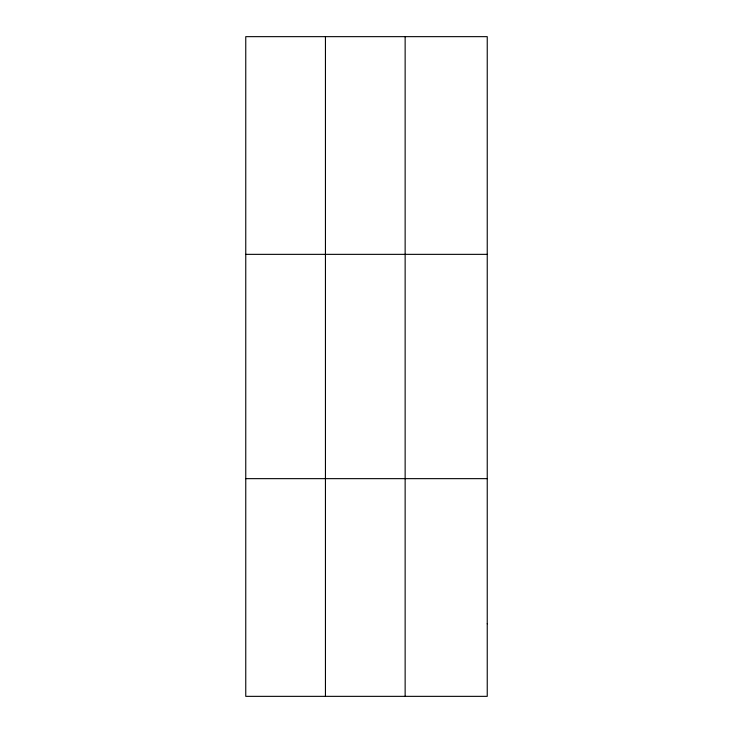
<?xml version="1.0" encoding="UTF-8"?>
<svg xmlns="http://www.w3.org/2000/svg" width="733" height="733" viewBox="0 0 733 733"><rect width="100%" height="100%" fill="white"/><g stroke="black" fill="none" stroke-linecap="round" stroke-linejoin="round"><path stroke-width="1.1" d="M325.443 36.65L325.443 696.35M405.138 36.65L405.138 696.35M245.757 254.351L487.243 254.351M245.757 478.649L487.243 478.649M487.243 623.783L487.243 696.35L245.757 696.35L245.757 36.65L487.243 36.65L487.243 623.783"/></g></svg>
